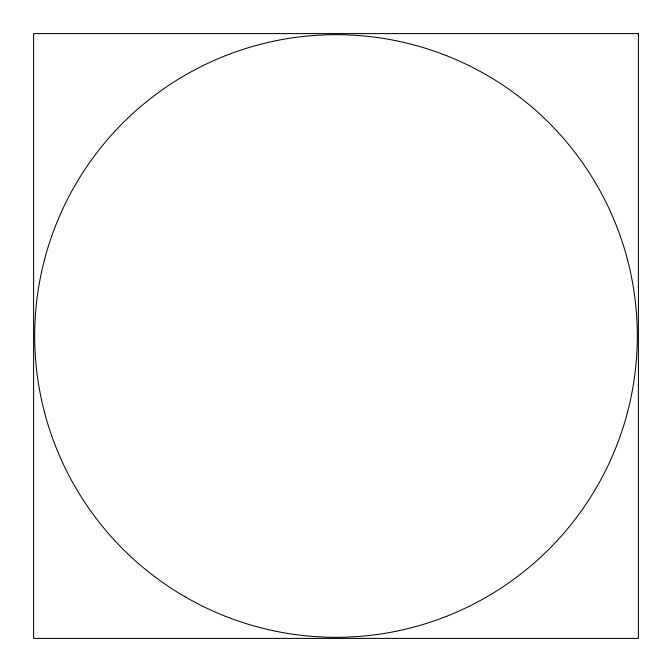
<?xml version="1.0" encoding="UTF-8"?>
<svg xmlns="http://www.w3.org/2000/svg" width="672" height="672" viewBox="0 0 672 672"><rect width="100%" height="100%" fill="white"/><g stroke="black" fill="none" stroke-linecap="round" stroke-linejoin="round"><path stroke-width="1.01" d="M638.4 33.6L33.6 33.6L33.6 638.4L638.4 638.4L638.4 33.6M185.346 596.946A301.308 301.308 0 0 0 637.308 336A301.308 301.308 0 0 0 185.346 75.054A301.308 301.308 0 0 0 185.346 596.946"/></g></svg>
